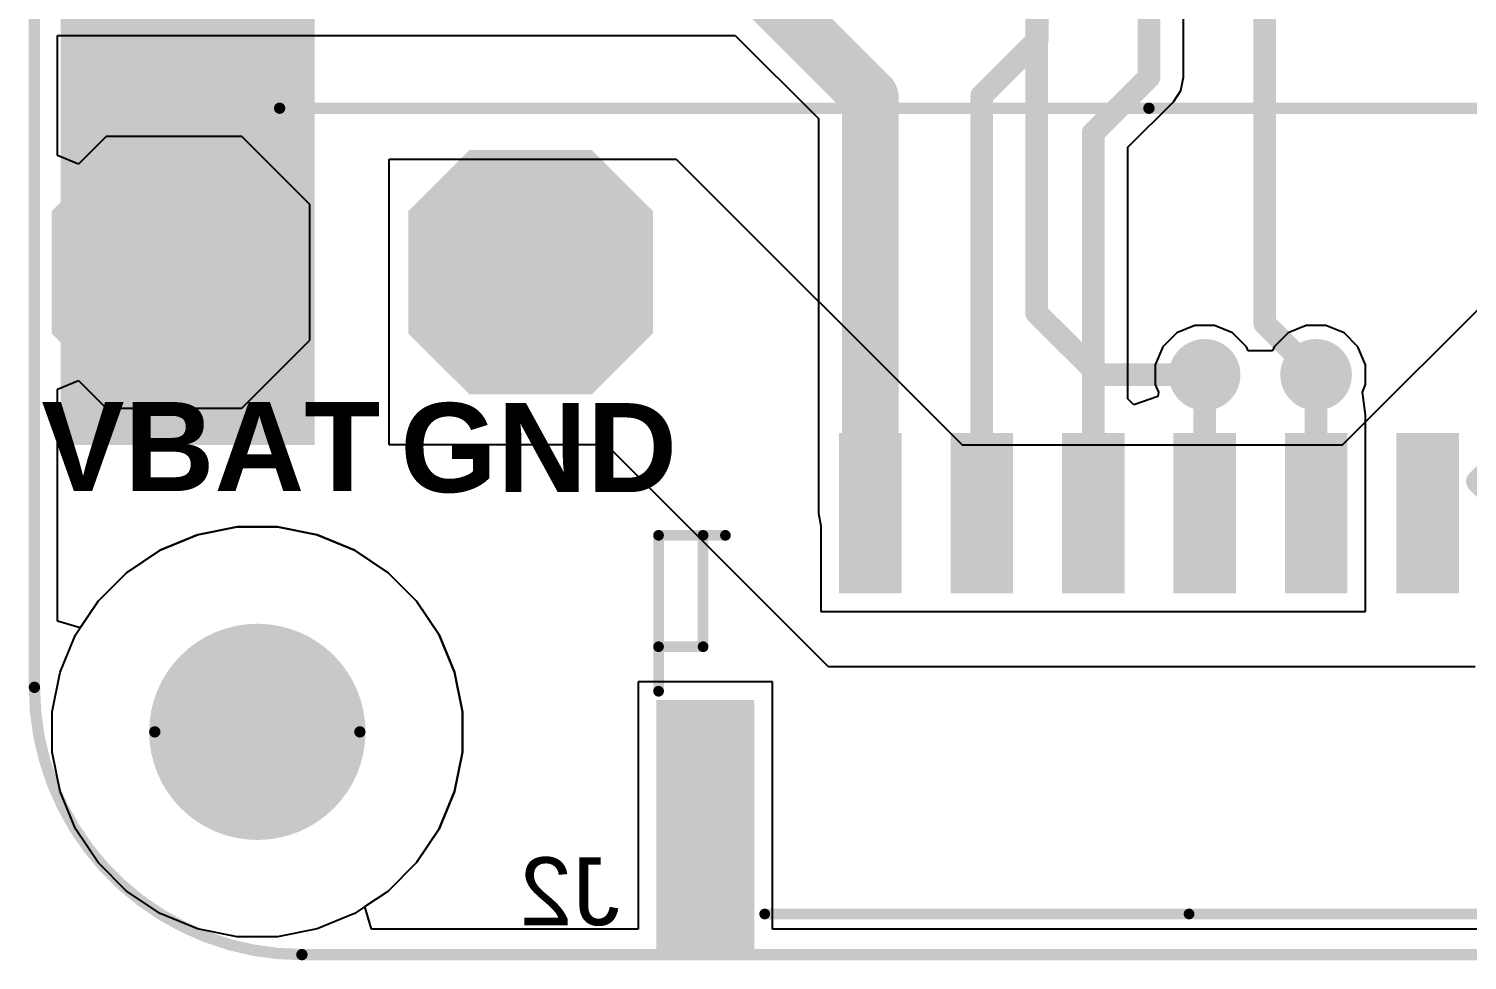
# Model space of a CAD drawing. Header units: inches. Extents: x -2.6 to 26.8, y -2.6 to 26.4.
# Drawn here: x -2.56 to 13.57, y -2.56 to 7.89 of the extents above; entities that cross this region are included whole.
import ezdxf

# ---------------------------------------------------------------- set-up
doc = ezdxf.new("R2010")
doc.units = ezdxf.units.IN
for name, color, linetype in [('Board Outline', 216, 'Continuous'), ('Bottom Layer', 5, 'Continuous'), ('Bottom Overlay', 54, 'Continuous'), ('Bottom Paste', 16, 'Continuous'), ('Bottom Solder', 6, 'Continuous'), ('Multi-Layer', 9, 'Continuous'), ('Pad Holes', 156, 'Continuous'), ('Top Layer', 1, 'Continuous'), ('Top Overlay', 2, 'Continuous'), ('Top Solder', 216, 'Continuous'), ('Via Holes', 16, 'Continuous')]:
    doc.layers.add(name, color=color, linetype=linetype)
doc.styles.add('Arial', font='', dxfattribs={"height": 0.2})
doc.styles.add('Arial_Bold', font='', dxfattribs={"height": 0.2})
doc.styles.get('Arial').set_extended_font_data('Arial')
doc.styles.get('Arial_Bold').set_extended_font_data('Arial', bold=True)

# ---------------------------------------------------------------- blocks, each defined once
blk = doc.blocks.new('W_______2_54_1_0_4')
at = {"layer": 'Bottom Layer'}
blk.add_hatch(color=5, dxfattribs=at).paths.add_polyline_path([(4.63499962, 0.770001), (3.36499962, 0.770001), (2.72999962, 0.135001), (2.72999962, -1.134999), (3.36499962, -1.769999), (4.63499962, -1.769999), (5.26999962, -1.134999), (5.26999962, 0.135001)])
at = {"layer": 'Bottom Solder'}
blk.add_hatch(color=6, dxfattribs=at).paths.add_polyline_path([(4.68579962, 0.871601), (3.31419962, 0.871601), (2.62839962, 0.185801), (2.62839962, -1.185799), (3.31419962, -1.871599), (4.68579962, -1.871599), (5.37159962, -1.185799), (5.37159962, 0.185801)])
at = {"layer": 'Multi-Layer'}
blk.add_hatch(color=9, dxfattribs=at).paths.add_polyline_path([(4.63499962, 0.770001), (3.36499962, 0.770001), (2.72999962, 0.135001), (2.72999962, -1.134999), (3.36499962, -1.769999), (4.63499962, -1.769999), (5.26999962, -1.134999), (5.26999962, 0.135001)])
at = {"layer": 'Pad Holes'}
h = blk.add_hatch(color=7, dxfattribs=at)
edge = h.paths.add_edge_path()
edge.add_arc((3.99999962, -0.499999), 0.508, 0, 360)
at = {"layer": 'Top Layer'}
blk.add_hatch(color=1, dxfattribs=at).paths.add_polyline_path([(4.63499962, 0.770001), (3.36499962, 0.770001), (2.72999962, 0.135001), (2.72999962, -1.134999), (3.36499962, -1.769999), (4.63499962, -1.769999), (5.26999962, -1.134999), (5.26999962, 0.135001)])
at = {"layer": 'Top Solder'}
blk.add_hatch(color=216, dxfattribs=at).paths.add_polyline_path([(4.68579962, 0.871601), (3.31419962, 0.871601), (2.62839962, 0.185801), (2.62839962, -1.185799), (3.31419962, -1.871599), (4.68579962, -1.871599), (5.37159962, -1.185799), (5.37159962, 0.185801)])
blk = doc.blocks.new('W_______2_54_1_0_5')
at = {"layer": 'Bottom Layer'}
blk.add_hatch(color=5, dxfattribs=at).paths.add_polyline_path([(0.635, 0.770001), (-0.635, 0.770001), (-1.27, 0.135001), (-1.27, -1.134999), (-0.635, -1.769999), (0.635, -1.769999), (1.27, -1.134999), (1.27, 0.135001)])
at = {"layer": 'Bottom Solder'}
blk.add_hatch(color=6, dxfattribs=at).paths.add_polyline_path([(0.6858, 0.871601), (-0.6858, 0.871601), (-1.3716, 0.185801), (-1.3716, -1.185799), (-0.6858, -1.871599), (0.6858, -1.871599), (1.3716, -1.185799), (1.3716, 0.185801)])
at = {"layer": 'Multi-Layer'}
blk.add_hatch(color=9, dxfattribs=at).paths.add_polyline_path([(0.635, 0.770001), (-0.635, 0.770001), (-1.27, 0.135001), (-1.27, -1.134999), (-0.635, -1.769999), (0.635, -1.769999), (1.27, -1.134999), (1.27, 0.135001)])
at = {"layer": 'Pad Holes'}
h = blk.add_hatch(color=7, dxfattribs=at)
edge = h.paths.add_edge_path()
edge.add_arc((0, -0.499999), 0.508, 0, 360)
at = {"layer": 'Top Layer'}
blk.add_hatch(color=1, dxfattribs=at).paths.add_polyline_path([(0.635, 0.770001), (-0.635, 0.770001), (-1.27, 0.135001), (-1.27, -1.134999), (-0.635, -1.769999), (0.635, -1.769999), (1.27, -1.134999), (1.27, 0.135001)])
at = {"layer": 'Top Solder'}
blk.add_hatch(color=216, dxfattribs=at).paths.add_polyline_path([(0.6858, 0.871601), (-0.6858, 0.871601), (-1.3716, 0.185801), (-1.3716, -1.185799), (-0.6858, -1.871599), (0.6858, -1.871599), (1.3716, -1.185799), (1.3716, 0.185801)])
blk = doc.blocks.new('SM06B_GHS_TB_LF__SN__B_10')
at = {"layer": 'Bottom Layer'}
for points in [[(-5.474589, 3.0989143), (-4.474590999999999, 3.0989143), (-4.474590999999999, 0.3989197), (-5.474589, 0.3989197)], [(4.474590999999999, 3.0994223), (5.474589, 3.0994223), (5.474589, 0.3994277), (4.474590999999999, 0.3994277)], [(-3.4254694, -0.8994266999999999), (-2.8254706, -0.8994266999999999), (-2.8254706, -2.5994233), (-3.4254694, -2.5994233)], [(-2.1755354, -0.8994266999999999), (-1.5755366, -0.8994266999999999), (-1.5755366, -2.5994233), (-2.1755354, -2.5994233)], [(-0.9253473999999999, -0.8994266999999999), (-0.3253486, -0.8994266999999999), (-0.3253486, -2.5994233), (-0.9253473999999999, -2.5994233)], [(0.3245866, -0.8994266999999999), (0.9245854, -0.8994266999999999), (0.9245854, -2.5994233), (0.3245866, -2.5994233)], [(1.5745206, -0.8994266999999999), (2.1745194, -0.8994266999999999), (2.1745194, -2.5994233), (1.5745206, -2.5994233)], [(2.8244546, -0.8994266999999999), (3.4244534, -0.8994266999999999), (3.4244534, -2.5994233), (2.8244546, -2.5994233)]]:
    blk.add_hatch(color=5, dxfattribs=at).paths.add_polyline_path(points)
at = {"layer": 'Bottom Paste'}
for points in [[(-5.474589, 3.0989143), (-4.474590999999999, 3.0989143), (-4.474590999999999, 0.3989197), (-5.474589, 0.3989197)], [(4.474590999999999, 3.0994223), (5.474589, 3.0994223), (5.474589, 0.3994277), (4.474590999999999, 0.3994277)], [(-3.4254694, -0.8994266999999999), (-2.8254706, -0.8994266999999999), (-2.8254706, -2.5994233), (-3.4254694, -2.5994233)], [(-2.1755354, -0.8994266999999999), (-1.5755366, -0.8994266999999999), (-1.5755366, -2.5994233), (-2.1755354, -2.5994233)], [(-0.9253473999999999, -0.8994266999999999), (-0.3253486, -0.8994266999999999), (-0.3253486, -2.5994233), (-0.9253473999999999, -2.5994233)], [(0.3245866, -0.8994266999999999), (0.9245854, -0.8994266999999999), (0.9245854, -2.5994233), (0.3245866, -2.5994233)], [(1.5745206, -0.8994266999999999), (2.1745194, -0.8994266999999999), (2.1745194, -2.5994233), (1.5745206, -2.5994233)], [(2.8244546, -0.8994266999999999), (3.4244534, -0.8994266999999999), (3.4244534, -2.5994233), (2.8244546, -2.5994233)]]:
    blk.add_hatch(color=16, dxfattribs=at).paths.add_polyline_path(points)
at = {"layer": 'Bottom Solder'}
for points in [[(-5.525389, 3.1497143), (-4.423791, 3.1497143), (-4.423791, 0.3481197), (-5.525389, 0.3481197)], [(4.423791, 3.1502223), (5.525389, 3.1502223), (5.525389, 0.3486277), (4.423791, 0.3486277)], [(-3.4762694, -0.8486267000000001), (-2.7746706, -0.8486267000000001), (-2.7746706, -2.6502233), (-3.4762694, -2.6502233)], [(-2.2263354, -0.8486267000000001), (-1.5247366, -0.8486267000000001), (-1.5247366, -2.6502233), (-2.2263354, -2.6502233)], [(-0.9761473999999999, -0.8486267000000001), (-0.2745486, -0.8486267000000001), (-0.2745486, -2.6502233), (-0.9761473999999999, -2.6502233)], [(0.2737866, -0.8486267000000001), (0.9753853999999998, -0.8486267000000001), (0.9753853999999998, -2.6502233), (0.2737866, -2.6502233)], [(1.5237206, -0.8486267000000001), (2.2253194, -0.8486267000000001), (2.2253194, -2.6502233), (1.5237206, -2.6502233)], [(2.7736546, -0.8486267000000001), (3.4752534, -0.8486267000000001), (3.4752534, -2.6502233), (2.7736546, -2.6502233)]]:
    blk.add_hatch(color=6, dxfattribs=at).paths.add_polyline_path(points)
at = {"layer": 'Bottom Overlay'}
for points in [[(-0.4500372, 2.7500072, 0.1199896, 0.1199896, 0), (-4.3100752, 2.7500072, 0.1199896, 0.1199896, 0)], [(4.3100244, 2.7500072, 0.1199896, 0.1199896, 0), (-0.4500372, 2.7500072, 0.1199896, 0.1199896, 0)], [(-5.5000144, 0.2499868, 0.1199896, 0.1199896, 0), (-5.500116, -1.499997, 0.1199896, 0.1199896, 0)], [(5.4999636, 0.2500122, 0.1199896, 0.1199896, 0), (5.4999636, -1.499997, 0.1199896, 0.1199896, 0)], [(-5.0000154, -0.2499868, 0.1199896, 0.1199896, 0), (-5.4635146, -0.2499868, 0.1199896, 0.1199896, 0)], [(-5.0000154, -0.2499868, 0.1199896, 0.1199896, 0), (-5.0000154, -1.499997, 0.1199896, 0.1199896, 0)], [(4.999964599999999, -0.2499868, 0.1199896, 0.1199896, 0), (4.999964599999999, -1.499997, 0.1199896, 0.1199896, 0)], [(5.4999636, -0.2499868, 0.1199896, 0.1199896, 0), (4.999964599999999, -0.2499868, 0.1199896, 0.1199896, 0)], [(-4.713478, -1.499997, 0.1199896, 0.1199896, 0), (-5.500116, -1.499997, 0.1199896, 0.1199896, 0)], [(5.4999636, -1.499997, 0.1199896, 0.1199896, 0), (4.7499524, -1.499997, 0.1199896, 0.1199896, 0)], [(-3.68427, -2.105025, 0.254, 0.254, 0), (-3.811269999999999, -1.978025, 0.254, 0.254, 0)], [(-3.811269999999999, -1.978025, 0.254, 0.254, 0), (-3.811269999999999, -2.232025, 0.254, 0.254, 0)], [(-3.68427, -2.105025, 0.254, 0.254, 0), (-3.811269999999999, -2.232025, 0.254, 0.254, 0)]]:
    blk.add_lwpolyline(points, format="xyseb", dxfattribs=at)
for points in [[(-4.340072599999999, 2.7500072, 0.05999479999999999, 0.05999479999999999, 1), (-4.2800778, 2.7500072, 0.05999479999999999, 0.05999479999999999, 1)], [(-0.4800346, 2.7500072, 0.05999479999999999, 0.05999479999999999, 1), (-0.4200398, 2.7500072, 0.05999479999999999, 0.05999479999999999, 1)], [(-0.4800346, 2.7500072, 0.05999479999999999, 0.05999479999999999, 1), (-0.4200398, 2.7500072, 0.05999479999999999, 0.05999479999999999, 1)], [(4.280027, 2.7500072, 0.05999479999999999, 0.05999479999999999, 1), (4.3400218, 2.7500072, 0.05999479999999999, 0.05999479999999999, 1)], [(-5.5300118, 0.2499868, 0.05999479999999999, 0.05999479999999999, 1), (-5.470016999999999, 0.2499868, 0.05999479999999999, 0.05999479999999999, 1)], [(5.469966199999999, 0.2500122, 0.05999479999999999, 0.05999479999999999, 1), (5.529960999999999, 0.2500122, 0.05999479999999999, 0.05999479999999999, 1)], [(-5.493512, -0.2499868, 0.05999479999999999, 0.05999479999999999, 1), (-5.4335172, -0.2499868, 0.05999479999999999, 0.05999479999999999, 1)], [(-5.0300128, -0.2499868, 0.05999479999999999, 0.05999479999999999, 1), (-4.970018, -0.2499868, 0.05999479999999999, 0.05999479999999999, 1)], [(-5.0300128, -0.2499868, 0.05999479999999999, 0.05999479999999999, 1), (-4.970018, -0.2499868, 0.05999479999999999, 0.05999479999999999, 1)], [(4.9699672, -0.2499868, 0.05999479999999999, 0.05999479999999999, 1), (5.029962, -0.2499868, 0.05999479999999999, 0.05999479999999999, 1)], [(4.9699672, -0.2499868, 0.05999479999999999, 0.05999479999999999, 1), (5.029962, -0.2499868, 0.05999479999999999, 0.05999479999999999, 1)], [(5.469966199999999, -0.2499868, 0.05999479999999999, 0.05999479999999999, 1), (5.529960999999999, -0.2499868, 0.05999479999999999, 0.05999479999999999, 1)], [(-5.530113399999999, -1.499997, 0.05999479999999999, 0.05999479999999999, 1), (-5.470118599999999, -1.499997, 0.05999479999999999, 0.05999479999999999, 1)], [(-5.530113399999999, -1.499997, 0.05999479999999999, 0.05999479999999999, 1), (-5.470118599999999, -1.499997, 0.05999479999999999, 0.05999479999999999, 1)], [(-5.0300128, -1.499997, 0.05999479999999999, 0.05999479999999999, 1), (-4.970018, -1.499997, 0.05999479999999999, 0.05999479999999999, 1)], [(-4.743475399999999, -1.499997, 0.05999479999999999, 0.05999479999999999, 1), (-4.683480599999999, -1.499997, 0.05999479999999999, 0.05999479999999999, 1)], [(4.719955, -1.499997, 0.05999479999999999, 0.05999479999999999, 1), (4.7799498, -1.499997, 0.05999479999999999, 0.05999479999999999, 1)], [(4.9699672, -1.499997, 0.05999479999999999, 0.05999479999999999, 1), (5.029962, -1.499997, 0.05999479999999999, 0.05999479999999999, 1)], [(5.469966199999999, -1.499997, 0.05999479999999999, 0.05999479999999999, 1), (5.529960999999999, -1.499997, 0.05999479999999999, 0.05999479999999999, 1)], [(5.469966199999999, -1.499997, 0.05999479999999999, 0.05999479999999999, 1), (5.529960999999999, -1.499997, 0.05999479999999999, 0.05999479999999999, 1)], [(-3.874769999999999, -1.978025, 0.127, 0.127, 1), (-3.74777, -1.978025, 0.127, 0.127, 1)], [(-3.874769999999999, -1.978025, 0.127, 0.127, 1), (-3.74777, -1.978025, 0.127, 0.127, 1)], [(-3.74777, -2.105025, 0.127, 0.127, 1), (-3.62077, -2.105025, 0.127, 0.127, 1)], [(-3.74777, -2.105025, 0.127, 0.127, 1), (-3.62077, -2.105025, 0.127, 0.127, 1)], [(-3.874769999999999, -2.232025, 0.127, 0.127, 1), (-3.74777, -2.232025, 0.127, 0.127, 1)], [(-3.874769999999999, -2.232025, 0.127, 0.127, 1), (-3.74777, -2.232025, 0.127, 0.127, 1)]]:
    blk.add_lwpolyline(points, format="xyseb", close=True, dxfattribs=at)
blk = doc.blocks.new('B01_A_7P_R4______B_20')
at = {"layer": 'Bottom Overlay'}
for points in [[(-9.750000819999999, -2.00000108, 0.127, 0.127, 0), (-9.750000819999999, 2.00000108, 0.127, 0.127, 0)], [(-9.750000819999999, -2.00000108, 0.127, 0.127, 0), (0, -2.00000108, 0.127, 0.127, 0)], [(0, -2.00000108, 0.127, 0.127, 0), (9.750000819999999, -2.00000108, 0.127, 0.127, 0)]]:
    blk.add_lwpolyline(points, format="xyseb", dxfattribs=at)
for points in [[(-9.78175082, -2.00000108, 0.0635, 0.0635, 1), (-9.71825082, -2.00000108, 0.0635, 0.0635, 1)], [(-9.78175082, -2.00000108, 0.0635, 0.0635, 1), (-9.71825082, -2.00000108, 0.0635, 0.0635, 1)], [(-0.03175, -2.00000108, 0.0635, 0.0635, 1), (0.03175, -2.00000108, 0.0635, 0.0635, 1)], [(-0.03175, -2.00000108, 0.0635, 0.0635, 1), (0.03175, -2.00000108, 0.0635, 0.0635, 1)]]:
    blk.add_lwpolyline(points, format="xyseb", close=True, dxfattribs=at)

msp = doc.modelspace()

# ---------------------------------------------------------------- hatches: boundary and pattern name
at = {"layer": 'Bottom Layer'}
h = msp.add_hatch(color=5, dxfattribs=at)
edge = h.paths.add_edge_path()
edge.add_arc((10.62499526, 4.00799554), 0.2999994, 0, 360)
h = msp.add_hatch(color=5, dxfattribs=at)
edge = h.paths.add_edge_path()
edge.add_arc((11.8749953, 4.00799554), 0.2999994, 0, 360)
at = {"layer": 'Bottom Solder'}
h = msp.add_hatch(color=6, dxfattribs=at)
edge = h.paths.add_edge_path()
edge.add_arc((10.62499526, 4.00799554), 0.4015993999999999, 0, 360)
h = msp.add_hatch(color=6, dxfattribs=at)
edge = h.paths.add_edge_path()
edge.add_arc((11.8749953, 4.00799554), 0.4015993999999999, 0, 360)
h = msp.add_hatch(color=6, dxfattribs=at)
edge = h.paths.add_edge_path()
edge.add_arc((0, 0), 0.1016, 0, 360)
at = {"layer": 'Pad Holes'}
h = msp.add_hatch(color=7, dxfattribs=at)
edge = h.paths.add_edge_path()
edge.add_arc((0, 0), 1.15000024, 0, 360)
at = {"layer": 'Top Layer'}
msp.add_hatch(color=1, dxfattribs=at).paths.add_polyline_path([(-2.20500448, 3.22059554), (0.6431889599999999, 3.22059554), (0.6431889599999999, 10.07859554), (-2.20500448, 10.07859554)])
h = msp.add_hatch(color=1, dxfattribs=at)
edge = h.paths.add_edge_path()
edge.add_arc((10.62499526, 4.00799554), 0.2999994, 0, 360)
h = msp.add_hatch(color=1, dxfattribs=at)
edge = h.paths.add_edge_path()
edge.add_arc((11.8749953, 4.00799554), 0.2999994, 0, 360)
at = {"layer": 'Top Solder'}
h = msp.add_hatch(color=216, dxfattribs=at)
edge = h.paths.add_edge_path()
edge.add_arc((10.62499526, 4.00799554), 0.4015993999999999, 0, 360)
h = msp.add_hatch(color=216, dxfattribs=at)
edge = h.paths.add_edge_path()
edge.add_arc((11.8749953, 4.00799554), 0.4015993999999999, 0, 360)
h = msp.add_hatch(color=216, dxfattribs=at)
edge = h.paths.add_edge_path()
edge.add_arc((0, 0), 0.1016, 0, 360)
at = {"layer": 'Via Holes'}
h = msp.add_hatch(color=7, dxfattribs=at)
edge = h.paths.add_edge_path()
edge.add_arc((10.62499526, 4.00799554), 0.1499997, 0, 360)
h = msp.add_hatch(color=7, dxfattribs=at)
edge = h.paths.add_edge_path()
edge.add_arc((11.8749953, 4.00799554), 0.1499997, 0, 360)

# ---------------------------------------------------------------- linework, layer by layer
at = {"layer": 'Board Outline'}
for points in [[(-2.50000008, 0.50000154, 0.127, 0.127, 0), (-2.50000008, 19.50000164, 0.127, 0.127, 0)], [(0.50000154, -2.50000008, 0.127, 0.127, -0.4142135623730957), (-2.50000008, 0.50000154, 0.127, 0.127, 0)], [(0.50000154, -2.50000008, 0.127, 0.127, 0), (19.4999991, -2.50000008, 0.127, 0.127, 0)]]:
    msp.add_lwpolyline(points, format="xyseb", dxfattribs=at)
for points in [[(1.15000024, 0, 0.127, 0.127, 1), (-1.15000024, 0, 0.127, 0.127, 1)], [(-2.53175008, 0.50000154, 0.0635, 0.0635, 1), (-2.46825008, 0.50000154, 0.0635, 0.0635, 1)], [(-2.53175008, 0.50000154, 0.0635, 0.0635, 1), (-2.46825008, 0.50000154, 0.0635, 0.0635, 1)], [(-1.18175024, 0, 0.0635, 0.0635, 1), (-1.11825024, 0, 0.0635, 0.0635, 1)], [(1.11825024, 0, 0.0635, 0.0635, 1), (1.18175024, 0, 0.0635, 0.0635, 1)], [(0.46825154, -2.50000008, 0.0635, 0.0635, 1), (0.53175154, -2.50000008, 0.0635, 0.0635, 1)], [(0.46825154, -2.50000008, 0.0635, 0.0635, 1), (0.53175154, -2.50000008, 0.0635, 0.0635, 1)]]:
    msp.add_lwpolyline(points, format="xyseb", close=True, dxfattribs=at)
at = {"layer": 'Bottom Layer'}
for p, q in [((10.3884603, 7.34794822), (10.3884603, 8.01291006)), ((-2.24103692, 6.47083288), (-2.24103692, 7.817995539999999)), ((-2.24103692, 7.817995539999999), (5.3579395, 7.817995539999999)), ((5.3579395, 7.817995539999999), (6.29276872, 6.883166319999999)), ((10.35888962, 7.199289639999999), (10.3884603, 7.34794822)), ((10.27468354, 7.07326246), (10.35888962, 7.199289639999999)), ((9.763798099999999, 6.56237956), (10.27468354, 7.07326246)), ((6.29276872, 6.883166319999999), (6.29276872, 2.45542054)), ((-1.69700448, 6.68299654), (-2.0063714, 6.373629619999999)), ((-0.17300448, 6.68299654), (-1.69700448, 6.68299654)), ((0.58899552, 5.920996539999999), (-0.17300448, 6.68299654)), ((-2.0063714, 6.373629619999999), (-2.24103692, 6.47083288)), ((9.763798099999999, 3.73902732), (9.763798099999999, 6.56237956)), ((0.58899552, 4.396996539999999), (0.58899552, 5.920996539999999)), ((10.51479736, 4.56199494), (10.3111808, 4.47765424)), ((10.73519316, 4.56199494), (10.51479736, 4.56199494)), ((10.93880972, 4.47765424), (10.73519316, 4.56199494)), ((11.7647974, 4.56199494), (11.56118084, 4.47765424)), ((11.9851932, 4.56199494), (11.7647974, 4.56199494)), ((12.18880976, 4.47765424), (11.9851932, 4.56199494)), ((-0.17300448, 3.634996539999999), (0.58899552, 4.396996539999999)), ((10.3111808, 4.47765424), (10.15533656, 4.321809999999999)), ((11.09465396, 4.321809999999999), (10.93880972, 4.47765424)), ((11.56118084, 4.47765424), (11.4053366, 4.321809999999999)), ((12.344654, 4.321809999999999), (12.18880976, 4.47765424)), ((10.15533656, 4.321809999999999), (10.07099586, 4.11819344)), ((11.11253048, 4.27865032), (11.09465396, 4.321809999999999)), ((11.38746008, 4.27865032), (11.11253048, 4.27865032)), ((11.4053366, 4.321809999999999), (11.38746008, 4.27865032)), ((12.4289947, 4.11819344), (12.344654, 4.321809999999999)), ((10.07099586, 4.11819344), (10.07099586, 3.89779764)), ((12.4289947, 3.89779764), (12.4289947, 4.11819344)), ((-2.24103692, 3.847160199999999), (-2.0063714, 3.94436346)), ((-2.0063714, 3.94436346), (-1.69700448, 3.634996539999999)), ((10.07099586, 3.89779764), (10.10594626, 3.81341884)), ((12.3940443, 3.81341884), (12.4289947, 3.89779764)), ((-2.24103692, 1.24313188), (-2.24103692, 3.847160199999999)), ((9.8303461, 3.672479319999999), (9.763798099999999, 3.73902732)), ((10.09906032, 3.76297952), (9.8303461, 3.672479319999999)), ((10.10594626, 3.81341884), (10.09906032, 3.76297952)), ((12.42945698, 3.55941884), (12.3940443, 3.81341884)), ((-1.69700448, 3.634996539999999), (-0.17300448, 3.634996539999999)), ((12.42945444, 3.5594163), (12.42945698, 3.55941884)), ((12.42945444, 1.35142224), (12.42945444, 3.5594163)), ((6.29276872, 2.45542054), (6.32146564, 2.31115362)), ((-0.67088766, 2.21161102), (-0.22653244, 2.30000048)), ((-0.22653244, 2.30000048), (-0.67088766, 2.21161102)), ((-0.22653244, 2.30000048), (0, 2.30000048)), ((0.2265299, 2.30000048), (-0.22653244, 2.30000048)), ((0, 2.30000048), (0.2265299, 2.30000048)), ((0.2265299, 2.30000048), (0.67088512, 2.21161102)), ((0.67088512, 2.21161102), (0.2265299, 2.30000048)), ((6.32146564, 2.31115362), (6.32146564, 1.35142224)), ((-1.08945934, 2.03823316), (-0.67088766, 2.21161102)), ((-0.67088766, 2.21161102), (-1.08945934, 2.03823316)), ((0.67088512, 2.21161102), (1.0894568, 2.03823316)), ((1.0894568, 2.03823316), (0.67088512, 2.21161102)), ((-1.46616674, 1.78652678), (-1.08945934, 2.03823316)), ((-1.08945934, 2.03823316), (-1.46616674, 1.78652678)), ((1.0894568, 2.03823316), (1.4661642, 1.78652678)), ((1.4661642, 1.78652678), (1.0894568, 2.03823316)), ((-1.78652932, 1.4661642), (-1.46616674, 1.78652678)), ((-1.46616674, 1.78652678), (-1.78652932, 1.4661642)), ((1.4661642, 1.78652678), (1.78652678, 1.4661642)), ((1.78652678, 1.4661642), (1.4661642, 1.78652678)), ((-2.0382357, 1.0894568), (-1.78652932, 1.4661642)), ((-1.78652932, 1.4661642), (-1.98703692, 1.16608352)), ((1.78652678, 1.4661642), (2.03823316, 1.0894568)), ((2.03823316, 1.0894568), (1.78652678, 1.4661642)), ((6.32146564, 1.35142224), (7.3173971, 1.35142224)), ((7.3173971, 1.35142224), (7.50043204, 1.3514197)), ((7.50043204, 1.3514197), (7.68346698, 1.35142224)), ((7.68346698, 1.35142224), (8.67939336, 1.35142224)), ((8.67939336, 1.35142224), (8.67939336, 1.35141716)), ((8.67939336, 1.35141716), (8.82133872, 1.35141716)), ((8.82133872, 1.35141716), (8.82133872, 1.35142224)), ((8.82133872, 1.35142224), (9.817265099999998, 1.35142224)), ((9.817265099999998, 1.35142224), (10.00030004, 1.3514197)), ((10.00030004, 1.3514197), (10.18333498, 1.35142224)), ((10.18333498, 1.35142224), (11.25036104, 1.3514197)), ((11.25036104, 1.3514197), (11.43326898, 1.35142224)), ((11.43326898, 1.35142224), (12.42945444, 1.35142224)), ((-1.98703692, 1.16608352), (-2.24103692, 1.24313188)), ((-2.21161356, 0.67088512), (-2.0382357, 1.0894568)), ((2.03823316, 1.0894568), (2.21161102, 0.67088512)), ((2.21161102, 0.67088512), (2.03823316, 1.0894568)), ((-2.30000048, 0.2265299), (-2.21161356, 0.67088512)), ((2.21161102, 0.67088512), (2.30000048, 0.2265299)), ((2.30000048, 0.2265299), (2.21161102, 0.67088512)), ((5.779328039999999, 0.56056784), (4.27133004, 0.56056784)), ((4.27133004, 0.56056784), (4.27133004, -2.21500446)), ((5.779328039999999, -2.21500446), (5.779328039999999, 0.56056784)), ((-2.30000048, 0), (-2.30000048, 0.2265299)), ((2.30000048, 0.2265299), (2.30000048, 0)), ((2.30000048, -0.22653244), (2.30000048, 0.2265299)), ((-2.30000048, -0.22653244), (-2.30000048, 0)), ((2.30000048, 0), (2.30000048, -0.22653244)), ((-2.21161356, -0.67088766), (-2.30000048, -0.22653244)), ((2.30000048, -0.22653244), (2.21161102, -0.67088766)), ((2.21161102, -0.67088766), (2.30000048, -0.22653244)), ((-2.0382357, -1.08945934), (-2.21161356, -0.67088766)), ((2.21161102, -0.67088766), (2.03823316, -1.08945934)), ((2.03823316, -1.08945934), (2.21161102, -0.67088766)), ((-1.78652932, -1.46616674), (-2.0382357, -1.08945934)), ((2.03823316, -1.08945934), (1.78652678, -1.46616674)), ((1.78652678, -1.46616674), (2.03823316, -1.08945934)), ((-1.46616674, -1.78652932), (-1.78652932, -1.46616674)), ((1.78652678, -1.46616674), (1.4661642, -1.78652932)), ((1.4661642, -1.78652932), (1.78652678, -1.46616674)), ((-1.08945934, -2.0382357), (-1.46616674, -1.78652932)), ((1.4661642, -1.78652932), (1.0894568, -2.0382357)), ((1.20504458, -1.96100446), (1.4661642, -1.78652932)), ((-0.67088766, -2.21161356), (-1.08945934, -2.0382357)), ((1.0894568, -2.0382357), (0.67088512, -2.21161356)), ((1.28209294, -2.21500446), (1.20504458, -1.96100446)), ((-0.22653244, -2.30000048), (-0.67088766, -2.21161356)), ((0.67088512, -2.21161356), (0.2265299, -2.30000048)), ((4.27133004, -2.21500446), (1.28209294, -2.21500446)), ((14.22051004, -2.21500446), (5.779328039999999, -2.21500446)), ((0, -2.30000048), (-0.22653244, -2.30000048)), ((0, -2.30000048), (0, -2.30000048)), ((0.2265299, -2.30000048), (0, -2.30000048))]:
    msp.add_line(p, q, dxfattribs=at)
for points in [[(8.74741456, 7.76320266, 0.254, 0.254, 0), (8.74741456, 10.00161322, 0.254, 0.254, 0)], [(4.99999508, 8.999997239999999, 0.635, 0.635, 0), (6.875465039999999, 7.12452728, 0.635, 0.635, 0)], [(9.99999524, 7.34794822, 0.254, 0.254, 0), (9.99999524, 8.99999978, 0.254, 0.254, 0)], [(8.12539904, 7.14118714, 0.254, 0.254, 0), (8.74741456, 7.76320266, 0.254, 0.254, 0)], [(6.875465039999999, 2.45542054, 0.635, 0.635, 0), (6.875465039999999, 7.12452728, 0.635, 0.635, 0)], [(9.37533304, 6.72328602, 0.254, 0.254, 0), (9.99999524, 7.34794822, 0.254, 0.254, 0)], [(8.12539904, 2.45542054, 0.254, 0.254, 0), (8.12539904, 7.14118714, 0.254, 0.254, 0)], [(9.37533304, 2.45542054, 0.254, 0.254, 0), (9.37533304, 6.72328602, 0.254, 0.254, 0)], [(10.62499526, 4.00799554, 0.254, 0.254, 0), (10.62526704, 4.007723759999999, 0.254, 0.254, 0)], [(10.62526704, 2.45542054, 0.254, 0.254, 0), (10.62526704, 4.007723759999999, 0.254, 0.254, 0)], [(11.8749953, 4.00799554, 0.254, 0.254, 0), (11.8752239, 4.00776694, 0.254, 0.254, 0)], [(11.8752239, 2.4551894, 0.254, 0.254, 0), (11.8752239, 4.00776694, 0.254, 0.254, 0)], [(10.62512988, 2.45528338, 0.254, 0.254, 0), (10.62526704, 2.45542054, 0.254, 0.254, 0)]]:
    msp.add_lwpolyline(points, format="xyseb", dxfattribs=at)
for points in [[(8.68391456, 7.76320266, 0.127, 0.127, 1), (8.810914559999999, 7.76320266, 0.127, 0.127, 1)], [(8.68391456, 7.76320266, 0.127, 0.127, 1), (8.810914559999999, 7.76320266, 0.127, 0.127, 1)], [(6.71671504, 7.12452728, 0.3175, 0.3175, 1), (7.034215039999999, 7.12452728, 0.3175, 0.3175, 1)], [(6.71671504, 7.12452728, 0.3175, 0.3175, 1), (7.034215039999999, 7.12452728, 0.3175, 0.3175, 1)], [(9.93649524, 7.34794822, 0.127, 0.127, 1), (10.06349524, 7.34794822, 0.127, 0.127, 1)], [(9.93649524, 7.34794822, 0.127, 0.127, 1), (10.06349524, 7.34794822, 0.127, 0.127, 1)], [(8.06189904, 7.14118714, 0.127, 0.127, 1), (8.188899039999999, 7.14118714, 0.127, 0.127, 1)], [(8.06189904, 7.14118714, 0.127, 0.127, 1), (8.188899039999999, 7.14118714, 0.127, 0.127, 1)], [(9.31183304, 6.72328602, 0.127, 0.127, 1), (9.438833039999999, 6.72328602, 0.127, 0.127, 1)], [(9.31183304, 6.72328602, 0.127, 0.127, 1), (9.438833039999999, 6.72328602, 0.127, 0.127, 1)], [(10.56149526, 4.00799554, 0.127, 0.127, 1), (10.68849526, 4.00799554, 0.127, 0.127, 1)], [(10.56176704, 4.007723759999999, 0.127, 0.127, 1), (10.68876704, 4.007723759999999, 0.127, 0.127, 1)], [(10.56176704, 4.007723759999999, 0.127, 0.127, 1), (10.68876704, 4.007723759999999, 0.127, 0.127, 1)], [(11.8114953, 4.00799554, 0.127, 0.127, 1), (11.9384953, 4.00799554, 0.127, 0.127, 1)], [(11.8117239, 4.00776694, 0.127, 0.127, 1), (11.9387239, 4.00776694, 0.127, 0.127, 1)], [(11.8117239, 4.00776694, 0.127, 0.127, 1), (11.9387239, 4.00776694, 0.127, 0.127, 1)], [(6.71671504, 2.45542054, 0.3175, 0.3175, 1), (7.034215039999999, 2.45542054, 0.3175, 0.3175, 1)], [(8.06189904, 2.45542054, 0.127, 0.127, 1), (8.188899039999999, 2.45542054, 0.127, 0.127, 1)], [(9.31183304, 2.45542054, 0.127, 0.127, 1), (9.438833039999999, 2.45542054, 0.127, 0.127, 1)], [(10.56162988, 2.45528338, 0.127, 0.127, 1), (10.68862988, 2.45528338, 0.127, 0.127, 1)], [(10.56176704, 2.45542054, 0.127, 0.127, 1), (10.68876704, 2.45542054, 0.127, 0.127, 1)], [(10.56176704, 2.45542054, 0.127, 0.127, 1), (10.68876704, 2.45542054, 0.127, 0.127, 1)], [(11.8117239, 2.4551894, 0.127, 0.127, 1), (11.9387239, 2.4551894, 0.127, 0.127, 1)]]:
    msp.add_lwpolyline(points, format="xyseb", close=True, dxfattribs=at)
at = {"layer": 'Top Layer'}
for p, q in [((1.47799552, 3.22059554), (1.47799552, 6.428993999999999)), ((1.47799552, 6.428993999999999), (4.69579452, 6.428993999999999)), ((4.69579452, 6.428993999999999), (7.904195519999999, 3.22059554)), ((12.17139552, 3.22059554), (15.37979652, 6.42899654)), ((3.91639552, 3.22059554), (1.47799552, 3.22059554)), ((6.405595519999999, 0.73139554), (3.91639552, 3.22059554)), ((7.904195519999999, 3.22059554), (12.17139552, 3.22059554)), ((13.65770954, 0.73139554), (6.405595519999999, 0.73139554))]:
    msp.add_line(p, q, dxfattribs=at)
for points in [[(11.29930176, 4.583689079999999, 0.254, 0.254, 0), (11.29930176, 10.85441314, 0.254, 0.254, 0)], [(8.74058704, 4.7017178, 0.254, 0.254, 0), (8.74058704, 10.27846306, 0.254, 0.254, 0)], [(8.74058704, 4.7017178, 0.254, 0.254, 0), (9.4343093, 4.00799554, 0.254, 0.254, 0)], [(11.29930176, 4.583689079999999, 0.254, 0.254, 0), (11.8749953, 4.00799554, 0.254, 0.254, 0)], [(9.4343093, 4.00799554, 0.254, 0.254, 0), (10.62499526, 4.00799554, 0.254, 0.254, 0)]]:
    msp.add_lwpolyline(points, format="xyseb", dxfattribs=at)
for points in [[(8.67708704, 4.7017178, 0.127, 0.127, 1), (8.80408704, 4.7017178, 0.127, 0.127, 1)], [(8.67708704, 4.7017178, 0.127, 0.127, 1), (8.80408704, 4.7017178, 0.127, 0.127, 1)], [(11.23580176, 4.583689079999999, 0.127, 0.127, 1), (11.36280176, 4.583689079999999, 0.127, 0.127, 1)], [(11.23580176, 4.583689079999999, 0.127, 0.127, 1), (11.36280176, 4.583689079999999, 0.127, 0.127, 1)], [(9.3708093, 4.00799554, 0.127, 0.127, 1), (9.4978093, 4.00799554, 0.127, 0.127, 1)], [(9.3708093, 4.00799554, 0.127, 0.127, 1), (9.4978093, 4.00799554, 0.127, 0.127, 1)], [(10.56149526, 4.00799554, 0.127, 0.127, 1), (10.68849526, 4.00799554, 0.127, 0.127, 1)], [(11.8114953, 4.00799554, 0.127, 0.127, 1), (11.9384953, 4.00799554, 0.127, 0.127, 1)]]:
    msp.add_lwpolyline(points, format="xyseb", close=True, dxfattribs=at)

# ---------------------------------------------------------------- block references
for name, p in [('B01_A_7P_R4______B_20', (9.99999524, 8.99999978)), ('W_______2_54_1_0_5', (-0.93500448, 5.658995539999999)), ('W_______2_54_1_0_4', (-0.93500448, 5.658995539999999))]:
    msp.add_blockref(name, p)
at = {"rotation": 180}
msp.add_blockref('SM06B_GHS_TB_LF__SN__B_10', (9.999919039999998, 0.70599554), dxfattribs=at)

# ---------------------------------------------------------------- texts
at = {"layer": 'Bottom Overlay', "style": 'Arial', "text_generation_flag": 2}
msp.add_text('J2', height=0.7619999999999999, dxfattribs=at).set_placement((4.06580594, -2.1699728))
at = {"layer": 'Top Overlay', "style": 'Arial_Bold'}
for s, p in [('VBAT', (-2.42187984, 2.70270224)), ('GND', (1.60349692, 2.69078456))]:
    msp.add_text(s, height=1.00000054, dxfattribs=at).set_placement(p)

doc.saveas('drawing.dxf')
